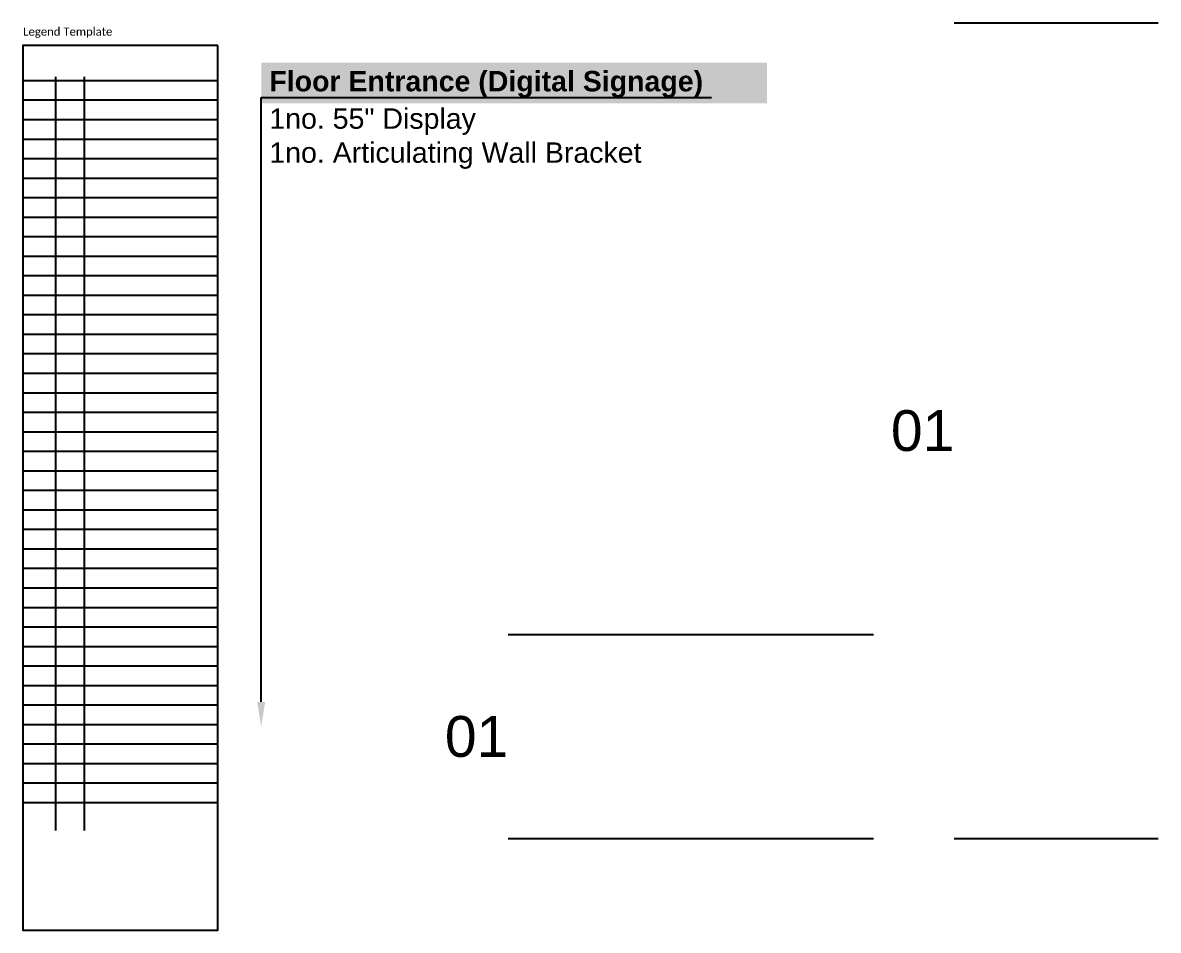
# Model space of a CAD drawing. Header units: millimetres. Extents: x -71336 to -33468, y -26189 to 22712.
# Drawn here: x -71111 to -57194, y 11586 to 22712 of the extents above; entities that cross this region are included whole.
import ezdxf
from ezdxf import colors
from ezdxf.entities.mleader import LeaderData, LeaderLine
from ezdxf.enums import TextEntityAlignment as Align
from ezdxf.math import Vec2, Vec3

# ---------------------------------------------------------------- set-up
doc = ezdxf.new("R2010")
doc.units = ezdxf.units.MM
doc.layers.add('SC - Equipment Text', color=7, linetype='Continuous')
doc.layers.add('SC - Hatch', color=252, linetype='Continuous')
doc.layers.add('SC - Xlines', color=252, linetype='Continuous', plot=False)
doc.styles.add('CALIBRI', font='calibri.ttf')
doc.styles.get("Standard").update_dxf_attribs({"font": 'arial.ttf', "height": 35})

msp = doc.modelspace()

# ---------------------------------------------------------------- hatches: boundary and pattern name
at = {"layer": 'SC - Hatch', "ltscale": 5, "true_color": 0xd19cc7, "transparency": 33554495}
h = msp.add_hatch(color=9, dxfattribs=at)
h.dxf.hatch_style = 1
h.paths.add_polyline_path([(-61988.522, 21722.917), (-61988.522, 22220.704), (-68188.522, 22220.704), (-68188.522, 21722.917)])

# ---------------------------------------------------------------- linework, layer by layer
at = {"ltscale": 5}
msp.add_lwpolyline([(-68720.947, 22431.458), (-71111.023, 22431.458), (-71111.023, 11585.862), (-68720.947, 11585.862)], close=True, dxfattribs=at)
at = {"layer": 'SC - Xlines', "ltscale": 5, "transparency": 33554483}
for p, q in [((-68720.947, 22000), (-71111.023, 22000)), ((-68720.947, 21760.778), (-71111.023, 21760.778)), ((-68720.947, 21521.556), (-71111.023, 21521.556)), ((-68720.947, 21282.335), (-71111.023, 21282.335)), ((-68720.947, 21043.113), (-71111.023, 21043.113)), ((-68720.947, 20803.891), (-71111.023, 20803.891)), ((-68720.947, 20564.669), (-71111.023, 20564.669)), ((-68720.947, 20325.448), (-71111.023, 20325.448)), ((-68720.947, 20086.226), (-71111.023, 20086.226)), ((-68720.947, 19847.004), (-71111.023, 19847.004)), ((-68720.947, 19607.782), (-71111.023, 19607.782)), ((-68720.947, 19368.56), (-71111.023, 19368.56)), ((-68720.947, 19129.339), (-71111.023, 19129.339)), ((-68720.947, 18890.117), (-71111.023, 18890.117)), ((-68720.947, 18650.895), (-71111.023, 18650.895)), ((-68720.947, 18411.673), (-71111.023, 18411.673)), ((-68720.947, 18172.451), (-71111.023, 18172.451)), ((-68720.947, 17933.23), (-71111.023, 17933.23)), ((-68720.947, 17694.008), (-71111.023, 17694.008)), ((-68720.947, 17454.786), (-71111.023, 17454.786)), ((-68720.947, 17215.564), (-71111.023, 17215.564)), ((-68720.947, 16976.342), (-71111.023, 16976.342)), ((-68720.947, 16737.121), (-71111.023, 16737.121)), ((-68720.947, 16497.899), (-71111.023, 16497.899)), ((-68720.947, 16258.677), (-71111.023, 16258.677)), ((-68720.947, 16019.455), (-71111.023, 16019.455)), ((-68720.947, 15780.234), (-71111.023, 15780.234)), ((-68720.947, 15541.012), (-71111.023, 15541.012)), ((-68720.947, 15301.79), (-71111.023, 15301.79)), ((-68720.947, 15062.568), (-71111.023, 15062.568)), ((-68720.947, 14823.346), (-71111.023, 14823.346)), ((-68720.947, 14584.125), (-71111.023, 14584.125)), ((-68720.947, 14344.903), (-71111.023, 14344.903)), ((-68720.947, 14105.681), (-71111.023, 14105.681)), ((-68720.947, 13866.459), (-71111.023, 13866.459)), ((-68720.947, 13627.237), (-71111.023, 13627.237)), ((-68720.947, 13388.016), (-71111.023, 13388.016)), ((-68720.947, 13148.794), (-71111.023, 13148.794))]:
    msp.add_line(p, q, dxfattribs=at)
at = {"layer": 'SC - Xlines', "ltscale": 5}
for p, q in [((-65160.124, 15212.374), (-60685.94, 15212.374)), ((-65160.124, 12712.374), (-60685.94, 12712.374))]:
    msp.add_line(p, q, dxfattribs=at)
for points in [[(-59693.87, 22712.374), (-57193.87, 22712.374)], [(-59693.87, 12712.374), (-57193.87, 12712.374)]]:
    msp.add_lwpolyline(points, dxfattribs=at)
msp.add_lwpolyline([(-68720.947, 22431.458), (-71111.023, 22431.458), (-71111.023, 11585.862), (-68720.947, 11585.862)], close=True, dxfattribs=at)
at = {"layer": 'SC - Xlines', "ltscale": 5, "transparency": 33554483}
for points in [[(-70710.312, 22050.204), (-70710.312, 12808.235)], [(-70359.453, 22050.204), (-70359.453, 12808.235)]]:
    msp.add_lwpolyline(points, dxfattribs=at)

# ---------------------------------------------------------------- texts
at = {"ltscale": 5, "insert": (-71105.857, 22653.548), "char_height": 100, "attachment_point": 1, "style": 'CALIBRI'}
msp.add_mtext_dynamic_manual_height_columns('Legend Template', width=2014.53458, gutter_width=48.7, heights=[0], dxfattribs=at)
at = {"layer": 'SC - Xlines', "color": 1, "transparency": 33554687}
for p in [(-59693.87, 17712.374), (-65160.124, 13962.374)]:
    msp.add_text('01', height=500, dxfattribs=at).set_placement(p, align=Align.MIDDLE_RIGHT)

# ---------------------------------------------------------------- leaders
at = {"layer": 'SC - Equipment Text', "ltscale": 5}
ml = msp.add_multileader_mtext('Standard', dxfattribs=at)
ml.set_content('\\pxsm1.1;{\\fArial|b1|i0|c0|p34;Floor Entrance (Digital Signage)^I\\P\\psm1;}1no. 55" Display\\P1no. Articulating Wall Bracket', color=256)
ml.set_leader_properties()
ml.build(insert=Vec2(0, 0))
ml.multileader.update_dxf_attribs({"has_dogleg": 0, "has_text_frame": 1, "text_left_attachment_type": 6, "text_right_attachment_type": 6, "dogleg_length": 0, "arrow_head_size": 300})
ctx = ml.context
ctx.base_point, ctx.char_height, ctx.arrow_head_size, ctx.landing_gap_size, ctx.plane_origin = Vec3(-68188.522, 21797.205), 250, 300, 100, Vec3(-78355.094, 34097.308)
ctx.left_attachment, ctx.right_attachment = 6, 6
notes = []
notes.append((ctx, [(1, (1, 1, 0), (-68188.522, 21797.205), (1, 0), 0, [(0, [(-68188.522, 14086.5)], 0, [])])]))
ctx.mtext.insert, ctx.mtext.width, ctx.mtext.defined_height, ctx.mtext.flow_direction = Vec3(-68088.522, 22120.704), 10000, 4429.849, 5
for ctx, leaders in notes:
    for number, flags, end, landing, length, lines in leaders:
        leader = LeaderData()
        leader.index, (leader.has_last_leader_line, leader.has_dogleg_vector, leader.attachment_direction) = number, flags
        leader.last_leader_point, leader.dogleg_vector, leader.dogleg_length = Vec3(end), Vec3(landing), length
        for number, points, colour, breaks in lines:
            line = LeaderLine()
            line.index, line.vertices, line.color, line.breaks = number, Vec3.list(points), colors.encode_raw_color(colour), breaks
            leader.lines.append(line)
        ctx.leaders.append(leader)

doc.saveas('drawing.dxf')
